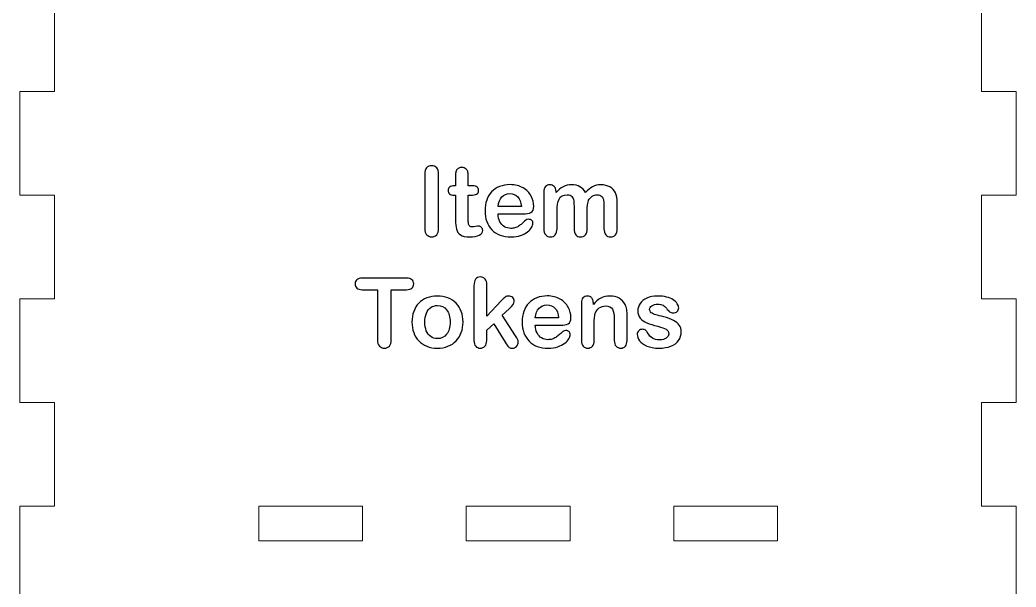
# Model space of a CAD drawing. Header units: inches. Extents: x -11.2 to 11.8, y -8.6 to 8.5.
# Drawn here: x 2.14 to 5.74, y -4.473 to -2.422 of the extents above; entities that cross this region are included whole.
import ezdxf

# ---------------------------------------------------------------- set-up
doc = ezdxf.new("R2010")
doc.units = ezdxf.units.IN
doc.header["$MEASUREMENT"] = 0
doc.layers.add('Tiny token holder', color=7, linetype='Continuous')

msp = doc.modelspace()

# ---------------------------------------------------------------- linework, layer by layer
at = {"layer": 'Tiny token holder', "color": 240, "lineweight": 9}
for points in [[(2.2652, -2.3055), (2.2652, -2.3055), (2.2652, -2.6805), (2.2652, -2.6805)], [(5.6152, -2.6805), (5.6152, -2.6805), (5.6152, -2.3055), (5.6152, -2.3055)], [(2.2652, -2.6805), (2.2652, -2.6805), (2.1402, -2.6805), (2.1402, -2.6805)], [(2.1402, -2.6805), (2.1402, -2.6805), (2.1402, -3.0555), (2.1402, -3.0555)], [(5.7402, -2.6805), (5.7402, -2.6805), (5.6152, -2.6805), (5.6152, -2.6805)], [(5.7402, -3.0555), (5.7402, -3.0555), (5.7402, -2.6805), (5.7402, -2.6805)], [(2.1402, -3.0555), (2.1402, -3.0555), (2.2652, -3.0555), (2.2652, -3.0555)], [(2.2652, -3.0555), (2.2652, -3.0555), (2.2652, -3.4305), (2.2652, -3.4305)], [(5.6152, -3.4305), (5.6152, -3.4305), (5.6152, -3.0555), (5.6152, -3.0555)], [(5.6152, -3.0555), (5.6152, -3.0555), (5.7402, -3.0555), (5.7402, -3.0555)], [(2.2652, -3.4305), (2.2652, -3.4305), (2.1402, -3.4305), (2.1402, -3.4305)], [(2.1402, -3.4305), (2.1402, -3.4305), (2.1402, -3.8055), (2.1402, -3.8055)], [(5.7402, -3.4305), (5.7402, -3.4305), (5.6152, -3.4305), (5.6152, -3.4305)], [(5.7402, -3.8055), (5.7402, -3.8055), (5.7402, -3.4305), (5.7402, -3.4305)], [(2.1402, -3.8055), (2.1402, -3.8055), (2.2652, -3.8055), (2.2652, -3.8055)], [(2.2652, -3.8055), (2.2652, -3.8055), (2.2652, -4.1805), (2.2652, -4.1805)], [(5.6152, -4.1805), (5.6152, -4.1805), (5.6152, -3.8055), (5.6152, -3.8055)], [(5.6152, -3.8055), (5.6152, -3.8055), (5.7402, -3.8055), (5.7402, -3.8055)], [(2.2652, -4.1805), (2.2652, -4.1805), (2.1402, -4.1805), (2.1402, -4.1805)], [(2.1402, -4.1805), (2.1402, -4.1805), (2.1402, -4.5555), (2.1402, -4.5555)], [(5.7402, -4.1805), (5.7402, -4.1805), (5.6152, -4.1805), (5.6152, -4.1805)], [(5.7402, -4.5555), (5.7402, -4.5555), (5.7402, -4.1805), (5.7402, -4.1805)]]:
    msp.add_open_spline(points, degree=3, dxfattribs=at)
at = {"layer": 'Tiny token holder', "color": 250}
for points, knots in [([(3.6029, -3.1754), (3.6029, -3.1754), (3.6029, -2.9793), (3.6029, -2.9793), (3.6029, -2.9793), (3.6029, -2.9691), (3.6053, -2.9615), (3.6099, -2.9564), (3.6099, -2.9564), (3.6145, -2.9513), (3.6206, -2.9488), (3.6279, -2.9488), (3.6279, -2.9488), (3.6355, -2.9488), (3.6416, -2.9513), (3.6463, -2.9563), (3.6463, -2.9563), (3.651, -2.9614), (3.6534, -2.969), (3.6534, -2.9793), (3.6534, -2.9793), (3.6534, -2.9793), (3.6534, -3.1754), (3.6534, -3.1754), (3.6534, -3.1754), (3.6534, -3.1857), (3.651, -3.1934), (3.6463, -3.1985), (3.6463, -3.1985), (3.6416, -3.2036), (3.6355, -3.2061), (3.6279, -3.2061), (3.6279, -3.2061), (3.6207, -3.2061), (3.6147, -3.2036), (3.61, -3.1984), (3.61, -3.1984), (3.6053, -3.1933), (3.6029, -3.1856), (3.6029, -3.1754)], [0, 0, 0, 0, 0.090909, 0.090909, 0.090909, 0.090909, 0.181818, 0.181818, 0.181818, 0.181818, 0.272727, 0.272727, 0.272727, 0.272727, 0.363636, 0.363636, 0.363636, 0.363636, 0.454545, 0.454545, 0.454545, 0.454545, 0.545455, 0.545455, 0.545455, 0.545455, 0.636364, 0.636364, 0.636364, 0.636364, 0.727273, 0.727273, 0.727273, 0.727273, 0.818182, 0.818182, 0.818182, 0.818182, 1, 1, 1, 1]), ([(3.7091, -3.0218), (3.7091, -3.0218), (3.7142, -3.0218), (3.7142, -3.0218), (3.7142, -3.0218), (3.7142, -3.0218), (3.7142, -2.9939), (3.7142, -2.9939), (3.7142, -2.9939), (3.7142, -2.9865), (3.7144, -2.9806), (3.7148, -2.9764), (3.7148, -2.9764), (3.7152, -2.9721), (3.7163, -2.9684), (3.7181, -2.9654), (3.7181, -2.9654), (3.7199, -2.9622), (3.7225, -2.9596), (3.7259, -2.9577), (3.7259, -2.9577), (3.7293, -2.9557), (3.7331, -2.9547), (3.7373, -2.9547), (3.7373, -2.9547), (3.7431, -2.9547), (3.7484, -2.9569), (3.7532, -2.9613), (3.7532, -2.9613), (3.7564, -2.9643), (3.7583, -2.9679), (3.7592, -2.9721), (3.7592, -2.9721), (3.7601, -2.9764), (3.7605, -2.9824), (3.7605, -2.9902), (3.7605, -2.9902), (3.7605, -2.9902), (3.7605, -3.0218), (3.7605, -3.0218), (3.7605, -3.0218), (3.7605, -3.0218), (3.7775, -3.0218), (3.7775, -3.0218), (3.7775, -3.0218), (3.784, -3.0218), (3.789, -3.0234), (3.7925, -3.0265), (3.7925, -3.0265), (3.7959, -3.0296), (3.7977, -3.0336), (3.7977, -3.0384), (3.7977, -3.0384), (3.7977, -3.0446), (3.7952, -3.049), (3.7903, -3.0515), (3.7903, -3.0515), (3.7853, -3.054), (3.7783, -3.0552), (3.7691, -3.0552), (3.7691, -3.0552), (3.7691, -3.0552), (3.7605, -3.0552), (3.7605, -3.0552), (3.7605, -3.0552), (3.7605, -3.0552), (3.7605, -3.1404), (3.7605, -3.1404), (3.7605, -3.1404), (3.7605, -3.1476), (3.7607, -3.1533), (3.7612, -3.1571), (3.7612, -3.1571), (3.7617, -3.161), (3.7631, -3.1642), (3.7653, -3.1667), (3.7653, -3.1667), (3.7675, -3.1691), (3.7711, -3.1703), (3.7761, -3.1703), (3.7761, -3.1703), (3.7788, -3.1703), (3.7825, -3.1698), (3.7871, -3.1689), (3.7871, -3.1689), (3.7918, -3.1679), (3.7954, -3.1674), (3.798, -3.1674), (3.798, -3.1674), (3.8017, -3.1674), (3.8051, -3.1689), (3.8081, -3.1719), (3.8081, -3.1719), (3.8111, -3.1749), (3.8126, -3.1786), (3.8126, -3.1831), (3.8126, -3.1831), (3.8126, -3.1905), (3.8085, -3.1962), (3.8004, -3.2002), (3.8004, -3.2002), (3.7922, -3.2041), (3.7805, -3.2061), (3.7652, -3.2061), (3.7652, -3.2061), (3.7507, -3.2061), (3.7398, -3.2037), (3.7324, -3.1988), (3.7324, -3.1988), (3.7249, -3.1939), (3.72, -3.1872), (3.7177, -3.1786), (3.7177, -3.1786), (3.7154, -3.17), (3.7142, -3.1585), (3.7142, -3.1442), (3.7142, -3.1442), (3.7142, -3.1442), (3.7142, -3.0552), (3.7142, -3.0552), (3.7142, -3.0552), (3.7142, -3.0552), (3.7081, -3.0552), (3.7081, -3.0552), (3.7081, -3.0552), (3.7014, -3.0552), (3.6963, -3.0536), (3.6928, -3.0504), (3.6928, -3.0504), (3.6893, -3.0473), (3.6876, -3.0433), (3.6876, -3.0384), (3.6876, -3.0384), (3.6876, -3.0336), (3.6894, -3.0296), (3.6931, -3.0265), (3.6931, -3.0265), (3.6968, -3.0234), (3.7021, -3.0218), (3.7091, -3.0218)], [0, 0, 0, 0, 0.027778, 0.027778, 0.027778, 0.027778, 0.055556, 0.055556, 0.055556, 0.055556, 0.083333, 0.083333, 0.083333, 0.083333, 0.111111, 0.111111, 0.111111, 0.111111, 0.138889, 0.138889, 0.138889, 0.138889, 0.166667, 0.166667, 0.166667, 0.166667, 0.194444, 0.194444, 0.194444, 0.194444, 0.222222, 0.222222, 0.222222, 0.222222, 0.25, 0.25, 0.25, 0.25, 0.277778, 0.277778, 0.277778, 0.277778, 0.305556, 0.305556, 0.305556, 0.305556, 0.333333, 0.333333, 0.333333, 0.333333, 0.361111, 0.361111, 0.361111, 0.361111, 0.388889, 0.388889, 0.388889, 0.388889, 0.416667, 0.416667, 0.416667, 0.416667, 0.444444, 0.444444, 0.444444, 0.444444, 0.472222, 0.472222, 0.472222, 0.472222, 0.5, 0.5, 0.5, 0.5, 0.527778, 0.527778, 0.527778, 0.527778, 0.555556, 0.555556, 0.555556, 0.555556, 0.583333, 0.583333, 0.583333, 0.583333, 0.611111, 0.611111, 0.611111, 0.611111, 0.638889, 0.638889, 0.638889, 0.638889, 0.666667, 0.666667, 0.666667, 0.666667, 0.694444, 0.694444, 0.694444, 0.694444, 0.722222, 0.722222, 0.722222, 0.722222, 0.75, 0.75, 0.75, 0.75, 0.777778, 0.777778, 0.777778, 0.777778, 0.805556, 0.805556, 0.805556, 0.805556, 0.833333, 0.833333, 0.833333, 0.833333, 0.861111, 0.861111, 0.861111, 0.861111, 0.888889, 0.888889, 0.888889, 0.888889, 0.916667, 0.916667, 0.916667, 0.916667, 0.944444, 0.944444, 0.944444, 0.944444, 1, 1, 1, 1]), ([(3.959, -3.1234), (3.959, -3.1234), (3.8683, -3.1234), (3.8683, -3.1234), (3.8683, -3.1234), (3.8684, -3.1339), (3.8705, -3.1432), (3.8746, -3.1512), (3.8746, -3.1512), (3.8788, -3.1593), (3.8843, -3.1653), (3.8911, -3.1694), (3.8911, -3.1694), (3.8979, -3.1735), (3.9055, -3.1755), (3.9138, -3.1755), (3.9138, -3.1755), (3.9193, -3.1755), (3.9244, -3.1749), (3.929, -3.1736), (3.929, -3.1736), (3.9336, -3.1723), (3.938, -3.1702), (3.9423, -3.1675), (3.9423, -3.1675), (3.9466, -3.1647), (3.9506, -3.1617), (3.9542, -3.1585), (3.9542, -3.1585), (3.9578, -3.1554), (3.9625, -3.1511), (3.9683, -3.1456), (3.9683, -3.1456), (3.9707, -3.1436), (3.974, -3.1425), (3.9784, -3.1425), (3.9784, -3.1425), (3.9832, -3.1425), (3.9871, -3.1439), (3.99, -3.1465), (3.99, -3.1465), (3.9929, -3.149), (3.9944, -3.1527), (3.9944, -3.1575), (3.9944, -3.1575), (3.9944, -3.1617), (3.9928, -3.1665), (3.9895, -3.1722), (3.9895, -3.1722), (3.9862, -3.1777), (3.9813, -3.1831), (3.9746, -3.1882), (3.9746, -3.1882), (3.968, -3.1934), (3.9597, -3.1977), (3.9497, -3.201), (3.9497, -3.201), (3.9397, -3.2044), (3.9281, -3.2061), (3.9152, -3.2061), (3.9152, -3.2061), (3.8854, -3.2061), (3.8622, -3.1976), (3.8457, -3.1806), (3.8457, -3.1806), (3.8292, -3.1636), (3.821, -3.1406), (3.821, -3.1115), (3.821, -3.1115), (3.821, -3.0979), (3.823, -3.0851), (3.8271, -3.0734), (3.8271, -3.0734), (3.8311, -3.0617), (3.8371, -3.0517), (3.8449, -3.0433), (3.8449, -3.0433), (3.8527, -3.0349), (3.8623, -3.0285), (3.8737, -3.024), (3.8737, -3.024), (3.8851, -3.0196), (3.8978, -3.0173), (3.9117, -3.0173), (3.9117, -3.0173), (3.9299, -3.0173), (3.9454, -3.0211), (3.9583, -3.0288), (3.9583, -3.0288), (3.9713, -3.0364), (3.981, -3.0463), (3.9875, -3.0584), (3.9875, -3.0584), (3.9939, -3.0706), (3.9972, -3.0829), (3.9972, -3.0955), (3.9972, -3.0955), (3.9972, -3.1071), (3.9938, -3.1147), (3.9871, -3.1182), (3.9871, -3.1182), (3.9805, -3.1216), (3.9711, -3.1234), (3.959, -3.1234)], [0, 0, 0, 0, 0.037037, 0.037037, 0.037037, 0.037037, 0.074074, 0.074074, 0.074074, 0.074074, 0.111111, 0.111111, 0.111111, 0.111111, 0.148148, 0.148148, 0.148148, 0.148148, 0.185185, 0.185185, 0.185185, 0.185185, 0.222222, 0.222222, 0.222222, 0.222222, 0.259259, 0.259259, 0.259259, 0.259259, 0.296296, 0.296296, 0.296296, 0.296296, 0.333333, 0.333333, 0.333333, 0.333333, 0.37037, 0.37037, 0.37037, 0.37037, 0.407407, 0.407407, 0.407407, 0.407407, 0.444444, 0.444444, 0.444444, 0.444444, 0.481481, 0.481481, 0.481481, 0.481481, 0.518519, 0.518519, 0.518519, 0.518519, 0.555556, 0.555556, 0.555556, 0.555556, 0.592593, 0.592593, 0.592593, 0.592593, 0.62963, 0.62963, 0.62963, 0.62963, 0.666667, 0.666667, 0.666667, 0.666667, 0.703704, 0.703704, 0.703704, 0.703704, 0.740741, 0.740741, 0.740741, 0.740741, 0.777778, 0.777778, 0.777778, 0.777778, 0.814815, 0.814815, 0.814815, 0.814815, 0.851852, 0.851852, 0.851852, 0.851852, 0.888889, 0.888889, 0.888889, 0.888889, 0.925926, 0.925926, 0.925926, 0.925926, 1, 1, 1, 1]), ([(4.1903, -3.1153), (4.1903, -3.1153), (4.1903, -3.1769), (4.1903, -3.1769), (4.1903, -3.1769), (4.1903, -3.1866), (4.1881, -3.1939), (4.1837, -3.1988), (4.1837, -3.1988), (4.1793, -3.2037), (4.1735, -3.2061), (4.1663, -3.2061), (4.1663, -3.2061), (4.1593, -3.2061), (4.1536, -3.2037), (4.1493, -3.1988), (4.1493, -3.1988), (4.1449, -3.1939), (4.1427, -3.1866), (4.1427, -3.1769), (4.1427, -3.1769), (4.1427, -3.1769), (4.1427, -3.1031), (4.1427, -3.1031), (4.1427, -3.1031), (4.1427, -3.0914), (4.1423, -3.0823), (4.1415, -3.0759), (4.1415, -3.0759), (4.1407, -3.0695), (4.1386, -3.0641), (4.1351, -3.06), (4.1351, -3.06), (4.1315, -3.0559), (4.126, -3.0538), (4.1184, -3.0538), (4.1184, -3.0538), (4.1032, -3.0538), (4.0932, -3.059), (4.0884, -3.0695), (4.0884, -3.0695), (4.0836, -3.0798), (4.0812, -3.0948), (4.0812, -3.1143), (4.0812, -3.1143), (4.0812, -3.1143), (4.0812, -3.1769), (4.0812, -3.1769), (4.0812, -3.1769), (4.0812, -3.1865), (4.079, -3.1938), (4.0746, -3.1988), (4.0746, -3.1988), (4.0703, -3.2037), (4.0645, -3.2061), (4.0574, -3.2061), (4.0574, -3.2061), (4.0504, -3.2061), (4.0447, -3.2037), (4.0402, -3.1988), (4.0402, -3.1988), (4.0358, -3.1938), (4.0335, -3.1865), (4.0335, -3.1769), (4.0335, -3.1769), (4.0335, -3.1769), (4.0335, -3.0443), (4.0335, -3.0443), (4.0335, -3.0443), (4.0335, -3.0356), (4.0355, -3.0289), (4.0395, -3.0244), (4.0395, -3.0244), (4.0435, -3.0199), (4.0488, -3.0176), (4.0554, -3.0176), (4.0554, -3.0176), (4.0617, -3.0176), (4.067, -3.0198), (4.0712, -3.024), (4.0712, -3.024), (4.0755, -3.0282), (4.0776, -3.0341), (4.0776, -3.0416), (4.0776, -3.0416), (4.0776, -3.0416), (4.0776, -3.046), (4.0776, -3.046), (4.0776, -3.046), (4.0856, -3.0364), (4.0943, -3.0293), (4.1034, -3.0248), (4.1034, -3.0248), (4.1126, -3.0203), (4.1228, -3.018), (4.134, -3.018), (4.134, -3.018), (4.1457, -3.018), (4.1556, -3.0203), (4.164, -3.0249), (4.164, -3.0249), (4.1724, -3.0296), (4.1793, -3.0366), (4.1847, -3.046), (4.1847, -3.046), (4.1925, -3.0365), (4.201, -3.0295), (4.2099, -3.0249), (4.2099, -3.0249), (4.2188, -3.0203), (4.2287, -3.018), (4.2396, -3.018), (4.2396, -3.018), (4.2523, -3.018), (4.2632, -3.0205), (4.2724, -3.0255), (4.2724, -3.0255), (4.2815, -3.0305), (4.2884, -3.0376), (4.2929, -3.0469), (4.2929, -3.0469), (4.2969, -3.0552), (4.2988, -3.0684), (4.2988, -3.0864), (4.2988, -3.0864), (4.2988, -3.0864), (4.2988, -3.1769), (4.2988, -3.1769), (4.2988, -3.1769), (4.2988, -3.1866), (4.2966, -3.1939), (4.2922, -3.1988), (4.2922, -3.1988), (4.2878, -3.2037), (4.282, -3.2061), (4.2748, -3.2061), (4.2748, -3.2061), (4.2678, -3.2061), (4.262, -3.2037), (4.2576, -3.1988), (4.2576, -3.1988), (4.2531, -3.1938), (4.2509, -3.1865), (4.2509, -3.1769), (4.2509, -3.1769), (4.2509, -3.1769), (4.2509, -3.099), (4.2509, -3.099), (4.2509, -3.099), (4.2509, -3.089), (4.2504, -3.081), (4.2496, -3.075), (4.2496, -3.075), (4.2487, -3.0691), (4.2464, -3.064), (4.2427, -3.0599), (4.2427, -3.0599), (4.239, -3.0558), (4.2333, -3.0538), (4.2257, -3.0538), (4.2257, -3.0538), (4.2196, -3.0538), (4.2138, -3.0556), (4.2083, -3.0593), (4.2083, -3.0593), (4.2028, -3.0629), (4.1985, -3.0677), (4.1954, -3.0739), (4.1954, -3.0739), (4.192, -3.0816), (4.1903, -3.0955), (4.1903, -3.1153)], [0, 0, 0, 0, 0.022727, 0.022727, 0.022727, 0.022727, 0.045455, 0.045455, 0.045455, 0.045455, 0.068182, 0.068182, 0.068182, 0.068182, 0.090909, 0.090909, 0.090909, 0.090909, 0.113636, 0.113636, 0.113636, 0.113636, 0.136364, 0.136364, 0.136364, 0.136364, 0.159091, 0.159091, 0.159091, 0.159091, 0.181818, 0.181818, 0.181818, 0.181818, 0.204545, 0.204545, 0.204545, 0.204545, 0.227273, 0.227273, 0.227273, 0.227273, 0.25, 0.25, 0.25, 0.25, 0.272727, 0.272727, 0.272727, 0.272727, 0.295455, 0.295455, 0.295455, 0.295455, 0.318182, 0.318182, 0.318182, 0.318182, 0.340909, 0.340909, 0.340909, 0.340909, 0.363636, 0.363636, 0.363636, 0.363636, 0.386364, 0.386364, 0.386364, 0.386364, 0.409091, 0.409091, 0.409091, 0.409091, 0.431818, 0.431818, 0.431818, 0.431818, 0.454545, 0.454545, 0.454545, 0.454545, 0.477273, 0.477273, 0.477273, 0.477273, 0.5, 0.5, 0.5, 0.5, 0.522727, 0.522727, 0.522727, 0.522727, 0.545455, 0.545455, 0.545455, 0.545455, 0.568182, 0.568182, 0.568182, 0.568182, 0.590909, 0.590909, 0.590909, 0.590909, 0.613636, 0.613636, 0.613636, 0.613636, 0.636364, 0.636364, 0.636364, 0.636364, 0.659091, 0.659091, 0.659091, 0.659091, 0.681818, 0.681818, 0.681818, 0.681818, 0.704545, 0.704545, 0.704545, 0.704545, 0.727273, 0.727273, 0.727273, 0.727273, 0.75, 0.75, 0.75, 0.75, 0.772727, 0.772727, 0.772727, 0.772727, 0.795455, 0.795455, 0.795455, 0.795455, 0.818182, 0.818182, 0.818182, 0.818182, 0.840909, 0.840909, 0.840909, 0.840909, 0.863636, 0.863636, 0.863636, 0.863636, 0.886364, 0.886364, 0.886364, 0.886364, 0.909091, 0.909091, 0.909091, 0.909091, 0.931818, 0.931818, 0.931818, 0.931818, 0.954545, 0.954545, 0.954545, 0.954545, 1, 1, 1, 1]), ([(3.8683, -3.0969), (3.8683, -3.0969), (3.9523, -3.0969), (3.9523, -3.0969), (3.9523, -3.0969), (3.9512, -3.0811), (3.9469, -3.0693), (3.9395, -3.0614), (3.9395, -3.0614), (3.9321, -3.0536), (3.9223, -3.0496), (3.9102, -3.0496), (3.9102, -3.0496), (3.8986, -3.0496), (3.8892, -3.0536), (3.8818, -3.0616), (3.8818, -3.0616), (3.8744, -3.0696), (3.8698, -3.0813), (3.8683, -3.0969)], [0, 0, 0, 0, 0.166667, 0.166667, 0.166667, 0.166667, 0.333333, 0.333333, 0.333333, 0.333333, 0.5, 0.5, 0.5, 0.5, 0.666667, 0.666667, 0.666667, 0.666667, 1, 1, 1, 1]), ([(3.5374, -3.3972), (3.5374, -3.3972), (3.4824, -3.3972), (3.4824, -3.3972), (3.4824, -3.3972), (3.4824, -3.3972), (3.4824, -3.5779), (3.4824, -3.5779), (3.4824, -3.5779), (3.4824, -3.5883), (3.4801, -3.596), (3.4754, -3.601), (3.4754, -3.601), (3.4708, -3.6061), (3.4647, -3.6086), (3.4574, -3.6086), (3.4574, -3.6086), (3.4499, -3.6086), (3.4438, -3.606), (3.4391, -3.6009), (3.4391, -3.6009), (3.4344, -3.5958), (3.432, -3.5882), (3.432, -3.5779), (3.432, -3.5779), (3.432, -3.5779), (3.432, -3.3972), (3.432, -3.3972), (3.432, -3.3972), (3.432, -3.3972), (3.377, -3.3972), (3.377, -3.3972), (3.377, -3.3972), (3.3684, -3.3972), (3.362, -3.3952), (3.3578, -3.3915), (3.3578, -3.3915), (3.3536, -3.3876), (3.3515, -3.3826), (3.3515, -3.3763), (3.3515, -3.3763), (3.3515, -3.3699), (3.3537, -3.3648), (3.358, -3.361), (3.358, -3.361), (3.3624, -3.3573), (3.3687, -3.3554), (3.377, -3.3554), (3.377, -3.3554), (3.377, -3.3554), (3.5374, -3.3554), (3.5374, -3.3554), (3.5374, -3.3554), (3.5462, -3.3554), (3.5526, -3.3573), (3.5569, -3.3612), (3.5569, -3.3612), (3.5611, -3.3651), (3.5633, -3.3701), (3.5633, -3.3763), (3.5633, -3.3763), (3.5633, -3.3826), (3.5611, -3.3876), (3.5568, -3.3915), (3.5568, -3.3915), (3.5525, -3.3952), (3.5461, -3.3972), (3.5374, -3.3972)], [0, 0, 0, 0, 0.055556, 0.055556, 0.055556, 0.055556, 0.111111, 0.111111, 0.111111, 0.111111, 0.166667, 0.166667, 0.166667, 0.166667, 0.222222, 0.222222, 0.222222, 0.222222, 0.277778, 0.277778, 0.277778, 0.277778, 0.333333, 0.333333, 0.333333, 0.333333, 0.388889, 0.388889, 0.388889, 0.388889, 0.444444, 0.444444, 0.444444, 0.444444, 0.5, 0.5, 0.5, 0.5, 0.555556, 0.555556, 0.555556, 0.555556, 0.611111, 0.611111, 0.611111, 0.611111, 0.666667, 0.666667, 0.666667, 0.666667, 0.722222, 0.722222, 0.722222, 0.722222, 0.777778, 0.777778, 0.777778, 0.777778, 0.833333, 0.833333, 0.833333, 0.833333, 0.888889, 0.888889, 0.888889, 0.888889, 1, 1, 1, 1]), ([(3.8935, -3.5874), (3.8935, -3.5874), (3.8525, -3.5203), (3.8525, -3.5203), (3.8525, -3.5203), (3.8525, -3.5203), (3.8274, -3.544), (3.8274, -3.544), (3.8274, -3.544), (3.8274, -3.544), (3.8274, -3.5808), (3.8274, -3.5808), (3.8274, -3.5808), (3.8274, -3.5897), (3.825, -3.5966), (3.8203, -3.6014), (3.8203, -3.6014), (3.8156, -3.6062), (3.8102, -3.6086), (3.8041, -3.6086), (3.8041, -3.6086), (3.797, -3.6086), (3.7913, -3.6062), (3.7873, -3.6015), (3.7873, -3.6015), (3.7832, -3.5967), (3.7811, -3.5897), (3.7811, -3.5804), (3.7811, -3.5804), (3.7811, -3.5804), (3.7811, -3.3828), (3.7811, -3.3828), (3.7811, -3.3828), (3.7811, -3.3725), (3.7831, -3.3647), (3.7871, -3.3593), (3.7871, -3.3593), (3.791, -3.3539), (3.7967, -3.3512), (3.8041, -3.3512), (3.8041, -3.3512), (3.8112, -3.3512), (3.8169, -3.3537), (3.8211, -3.3586), (3.8211, -3.3586), (3.8253, -3.3634), (3.8274, -3.3706), (3.8274, -3.3801), (3.8274, -3.3801), (3.8274, -3.3801), (3.8274, -3.4924), (3.8274, -3.4924), (3.8274, -3.4924), (3.8274, -3.4924), (3.8795, -3.4378), (3.8795, -3.4378), (3.8795, -3.4378), (3.886, -3.4309), (3.8909, -3.4263), (3.8943, -3.4238), (3.8943, -3.4238), (3.8977, -3.4213), (3.9018, -3.4201), (3.9067, -3.4201), (3.9067, -3.4201), (3.9125, -3.4201), (3.9173, -3.422), (3.9211, -3.4256), (3.9211, -3.4256), (3.925, -3.4293), (3.9269, -3.4339), (3.9269, -3.4395), (3.9269, -3.4395), (3.9269, -3.4462), (3.9206, -3.4553), (3.9081, -3.4666), (3.9081, -3.4666), (3.9081, -3.4666), (3.8834, -3.4892), (3.8834, -3.4892), (3.8834, -3.4892), (3.8834, -3.4892), (3.931, -3.5639), (3.931, -3.5639), (3.931, -3.5639), (3.9345, -3.5695), (3.937, -3.5737), (3.9385, -3.5766), (3.9385, -3.5766), (3.9401, -3.5795), (3.9408, -3.5822), (3.9408, -3.5848), (3.9408, -3.5848), (3.9408, -3.5922), (3.9388, -3.598), (3.9348, -3.6022), (3.9348, -3.6022), (3.9308, -3.6064), (3.9254, -3.6086), (3.9189, -3.6086), (3.9189, -3.6086), (3.9132, -3.6086), (3.9089, -3.6071), (3.9059, -3.604), (3.9059, -3.604), (3.9028, -3.6009), (3.8987, -3.5954), (3.8935, -3.5874)], [0, 0, 0, 0, 0.035714, 0.035714, 0.035714, 0.035714, 0.071429, 0.071429, 0.071429, 0.071429, 0.107143, 0.107143, 0.107143, 0.107143, 0.142857, 0.142857, 0.142857, 0.142857, 0.178571, 0.178571, 0.178571, 0.178571, 0.214286, 0.214286, 0.214286, 0.214286, 0.25, 0.25, 0.25, 0.25, 0.285714, 0.285714, 0.285714, 0.285714, 0.321429, 0.321429, 0.321429, 0.321429, 0.357143, 0.357143, 0.357143, 0.357143, 0.392857, 0.392857, 0.392857, 0.392857, 0.428571, 0.428571, 0.428571, 0.428571, 0.464286, 0.464286, 0.464286, 0.464286, 0.5, 0.5, 0.5, 0.5, 0.535714, 0.535714, 0.535714, 0.535714, 0.571429, 0.571429, 0.571429, 0.571429, 0.607143, 0.607143, 0.607143, 0.607143, 0.642857, 0.642857, 0.642857, 0.642857, 0.678571, 0.678571, 0.678571, 0.678571, 0.714286, 0.714286, 0.714286, 0.714286, 0.75, 0.75, 0.75, 0.75, 0.785714, 0.785714, 0.785714, 0.785714, 0.821429, 0.821429, 0.821429, 0.821429, 0.857143, 0.857143, 0.857143, 0.857143, 0.892857, 0.892857, 0.892857, 0.892857, 0.928571, 0.928571, 0.928571, 0.928571, 1, 1, 1, 1]), ([(4.0934, -3.5258), (4.0934, -3.5258), (4.0026, -3.5258), (4.0026, -3.5258), (4.0026, -3.5258), (4.0028, -3.5364), (4.0049, -3.5456), (4.009, -3.5537), (4.009, -3.5537), (4.0131, -3.5618), (4.0186, -3.5678), (4.0255, -3.5718), (4.0255, -3.5718), (4.0323, -3.576), (4.0399, -3.578), (4.0481, -3.578), (4.0481, -3.578), (4.0537, -3.578), (4.0588, -3.5773), (4.0633, -3.576), (4.0633, -3.576), (4.068, -3.5747), (4.0724, -3.5727), (4.0767, -3.5699), (4.0767, -3.5699), (4.081, -3.5671), (4.0849, -3.5642), (4.0885, -3.561), (4.0885, -3.561), (4.0922, -3.5578), (4.0969, -3.5535), (4.1027, -3.5481), (4.1027, -3.5481), (4.1051, -3.546), (4.1084, -3.545), (4.1128, -3.545), (4.1128, -3.545), (4.1176, -3.545), (4.1215, -3.5463), (4.1244, -3.5489), (4.1244, -3.5489), (4.1273, -3.5515), (4.1288, -3.5552), (4.1288, -3.56), (4.1288, -3.56), (4.1288, -3.5641), (4.1271, -3.569), (4.1239, -3.5746), (4.1239, -3.5746), (4.1206, -3.5802), (4.1157, -3.5856), (4.109, -3.5907), (4.109, -3.5907), (4.1024, -3.5958), (4.0941, -3.6001), (4.0841, -3.6035), (4.0841, -3.6035), (4.0741, -3.6069), (4.0625, -3.6086), (4.0495, -3.6086), (4.0495, -3.6086), (4.0197, -3.6086), (3.9966, -3.6001), (3.9801, -3.5831), (3.9801, -3.5831), (3.9636, -3.5661), (3.9554, -3.5431), (3.9554, -3.514), (3.9554, -3.514), (3.9554, -3.5003), (3.9574, -3.4876), (3.9614, -3.4759), (3.9614, -3.4759), (3.9655, -3.4641), (3.9715, -3.4541), (3.9792, -3.4457), (3.9792, -3.4457), (3.9871, -3.4374), (3.9967, -3.4309), (4.0081, -3.4265), (4.0081, -3.4265), (4.0195, -3.422), (4.0322, -3.4198), (4.0461, -3.4198), (4.0461, -3.4198), (4.0643, -3.4198), (4.0798, -3.4236), (4.0927, -3.4312), (4.0927, -3.4312), (4.1057, -3.4389), (4.1154, -3.4487), (4.1219, -3.4609), (4.1219, -3.4609), (4.1283, -3.473), (4.1315, -3.4854), (4.1315, -3.4979), (4.1315, -3.4979), (4.1315, -3.5096), (4.1282, -3.5172), (4.1215, -3.5207), (4.1215, -3.5207), (4.1149, -3.5241), (4.1055, -3.5258), (4.0934, -3.5258)], [0, 0, 0, 0, 0.037037, 0.037037, 0.037037, 0.037037, 0.074074, 0.074074, 0.074074, 0.074074, 0.111111, 0.111111, 0.111111, 0.111111, 0.148148, 0.148148, 0.148148, 0.148148, 0.185185, 0.185185, 0.185185, 0.185185, 0.222222, 0.222222, 0.222222, 0.222222, 0.259259, 0.259259, 0.259259, 0.259259, 0.296296, 0.296296, 0.296296, 0.296296, 0.333333, 0.333333, 0.333333, 0.333333, 0.37037, 0.37037, 0.37037, 0.37037, 0.407407, 0.407407, 0.407407, 0.407407, 0.444444, 0.444444, 0.444444, 0.444444, 0.481481, 0.481481, 0.481481, 0.481481, 0.518519, 0.518519, 0.518519, 0.518519, 0.555556, 0.555556, 0.555556, 0.555556, 0.592593, 0.592593, 0.592593, 0.592593, 0.62963, 0.62963, 0.62963, 0.62963, 0.666667, 0.666667, 0.666667, 0.666667, 0.703704, 0.703704, 0.703704, 0.703704, 0.740741, 0.740741, 0.740741, 0.740741, 0.777778, 0.777778, 0.777778, 0.777778, 0.814815, 0.814815, 0.814815, 0.814815, 0.851852, 0.851852, 0.851852, 0.851852, 0.888889, 0.888889, 0.888889, 0.888889, 0.925926, 0.925926, 0.925926, 0.925926, 1, 1, 1, 1]), ([(3.7415, -3.5144), (3.7415, -3.5283), (3.7393, -3.5409), (3.7351, -3.5526), (3.7351, -3.5526), (3.7307, -3.5642), (3.7245, -3.5743), (3.7163, -3.5826), (3.7163, -3.5826), (3.7082, -3.591), (3.6984, -3.5974), (3.6871, -3.6019), (3.6871, -3.6019), (3.6758, -3.6063), (3.6631, -3.6086), (3.6489, -3.6086), (3.6489, -3.6086), (3.6348, -3.6086), (3.6222, -3.6063), (3.611, -3.6018), (3.611, -3.6018), (3.5998, -3.5973), (3.5901, -3.5908), (3.5819, -3.5823), (3.5819, -3.5823), (3.5737, -3.5739), (3.5674, -3.564), (3.5632, -3.5525), (3.5632, -3.5525), (3.559, -3.5409), (3.5568, -3.5283), (3.5568, -3.5143), (3.5568, -3.5143), (3.5568, -3.5003), (3.559, -3.4874), (3.5633, -3.4758), (3.5633, -3.4758), (3.5676, -3.4641), (3.5738, -3.4542), (3.5818, -3.4459), (3.5818, -3.4459), (3.5899, -3.4377), (3.5996, -3.4313), (3.611, -3.4268), (3.611, -3.4268), (3.6224, -3.4224), (3.6351, -3.4201), (3.6489, -3.4201), (3.6489, -3.4201), (3.663, -3.4201), (3.6757, -3.4224), (3.6871, -3.4269), (3.6871, -3.4269), (3.6985, -3.4314), (3.7083, -3.4379), (3.7165, -3.4463), (3.7165, -3.4463), (3.7247, -3.4546), (3.7309, -3.4646), (3.7351, -3.4762), (3.7351, -3.4762), (3.7393, -3.4877), (3.7415, -3.5005), (3.7415, -3.5144)], [0, 0, 0, 0, 0.058824, 0.058824, 0.058824, 0.058824, 0.117647, 0.117647, 0.117647, 0.117647, 0.176471, 0.176471, 0.176471, 0.176471, 0.235294, 0.235294, 0.235294, 0.235294, 0.294118, 0.294118, 0.294118, 0.294118, 0.352941, 0.352941, 0.352941, 0.352941, 0.411765, 0.411765, 0.411765, 0.411765, 0.470588, 0.470588, 0.470588, 0.470588, 0.529412, 0.529412, 0.529412, 0.529412, 0.588235, 0.588235, 0.588235, 0.588235, 0.647059, 0.647059, 0.647059, 0.647059, 0.705882, 0.705882, 0.705882, 0.705882, 0.764706, 0.764706, 0.764706, 0.764706, 0.823529, 0.823529, 0.823529, 0.823529, 0.882353, 0.882353, 0.882353, 0.882353, 1, 1, 1, 1]), ([(3.6949, -3.5144), (3.6949, -3.4955), (3.6907, -3.4808), (3.6824, -3.4703), (3.6824, -3.4703), (3.6741, -3.4598), (3.663, -3.4545), (3.6489, -3.4545), (3.6489, -3.4545), (3.6398, -3.4545), (3.6319, -3.4568), (3.625, -3.4615), (3.625, -3.4615), (3.6181, -3.4662), (3.6128, -3.4732), (3.6091, -3.4824), (3.6091, -3.4824), (3.6053, -3.4915), (3.6034, -3.5022), (3.6034, -3.5144), (3.6034, -3.5144), (3.6034, -3.5265), (3.6053, -3.5371), (3.6089, -3.5462), (3.6089, -3.5462), (3.6126, -3.5552), (3.6179, -3.5622), (3.6247, -3.567), (3.6247, -3.567), (3.6315, -3.5718), (3.6397, -3.5742), (3.6489, -3.5742), (3.6489, -3.5742), (3.663, -3.5742), (3.6741, -3.5689), (3.6824, -3.5583), (3.6824, -3.5583), (3.6907, -3.5477), (3.6949, -3.5331), (3.6949, -3.5144)], [0, 0, 0, 0, 0.090909, 0.090909, 0.090909, 0.090909, 0.181818, 0.181818, 0.181818, 0.181818, 0.272727, 0.272727, 0.272727, 0.272727, 0.363636, 0.363636, 0.363636, 0.363636, 0.454545, 0.454545, 0.454545, 0.454545, 0.545455, 0.545455, 0.545455, 0.545455, 0.636364, 0.636364, 0.636364, 0.636364, 0.727273, 0.727273, 0.727273, 0.727273, 0.818182, 0.818182, 0.818182, 0.818182, 1, 1, 1, 1]), ([(4.0026, -3.4994), (4.0026, -3.4994), (4.0867, -3.4994), (4.0867, -3.4994), (4.0867, -3.4994), (4.0856, -3.4836), (4.0813, -3.4717), (4.0739, -3.4639), (4.0739, -3.4639), (4.0665, -3.456), (4.0567, -3.4521), (4.0446, -3.4521), (4.0446, -3.4521), (4.033, -3.4521), (4.0236, -3.4561), (4.0162, -3.464), (4.0162, -3.464), (4.0087, -3.472), (4.0042, -3.4838), (4.0026, -3.4994)], [0, 0, 0, 0, 0.166667, 0.166667, 0.166667, 0.166667, 0.333333, 0.333333, 0.333333, 0.333333, 0.5, 0.5, 0.5, 0.5, 0.666667, 0.666667, 0.666667, 0.666667, 1, 1, 1, 1]), ([(4.2126, -3.4457), (4.2126, -3.4457), (4.2126, -3.4513), (4.2126, -3.4513), (4.2126, -3.4513), (4.2208, -3.4406), (4.2297, -3.4327), (4.2394, -3.4276), (4.2394, -3.4276), (4.2491, -3.4226), (4.2602, -3.4201), (4.2728, -3.4201), (4.2728, -3.4201), (4.285, -3.4201), (4.2959, -3.4228), (4.3056, -3.4281), (4.3056, -3.4281), (4.3152, -3.4334), (4.3224, -3.4409), (4.3272, -3.4506), (4.3272, -3.4506), (4.3302, -3.4563), (4.3322, -3.4624), (4.3331, -3.469), (4.3331, -3.469), (4.334, -3.4756), (4.3345, -3.4839), (4.3345, -3.4941), (4.3345, -3.4941), (4.3345, -3.4941), (4.3345, -3.5804), (4.3345, -3.5804), (4.3345, -3.5804), (4.3345, -3.5897), (4.3323, -3.5967), (4.3281, -3.6015), (4.3281, -3.6015), (4.3239, -3.6062), (4.3183, -3.6086), (4.3115, -3.6086), (4.3115, -3.6086), (4.3046, -3.6086), (4.299, -3.6061), (4.2946, -3.6013), (4.2946, -3.6013), (4.2904, -3.5964), (4.2882, -3.5895), (4.2882, -3.5804), (4.2882, -3.5804), (4.2882, -3.5804), (4.2882, -3.5031), (4.2882, -3.5031), (4.2882, -3.5031), (4.2882, -3.4879), (4.2861, -3.4761), (4.2818, -3.468), (4.2818, -3.468), (4.2776, -3.46), (4.2691, -3.4559), (4.2564, -3.4559), (4.2564, -3.4559), (4.2482, -3.4559), (4.2407, -3.4584), (4.2338, -3.4633), (4.2338, -3.4633), (4.2271, -3.4682), (4.2221, -3.475), (4.219, -3.4836), (4.219, -3.4836), (4.2167, -3.4905), (4.2155, -3.5034), (4.2155, -3.5223), (4.2155, -3.5223), (4.2155, -3.5223), (4.2155, -3.5804), (4.2155, -3.5804), (4.2155, -3.5804), (4.2155, -3.5898), (4.2133, -3.5968), (4.209, -3.6015), (4.209, -3.6015), (4.2046, -3.6062), (4.199, -3.6086), (4.1922, -3.6086), (4.1922, -3.6086), (4.1855, -3.6086), (4.18, -3.6061), (4.1757, -3.6013), (4.1757, -3.6013), (4.1714, -3.5964), (4.1693, -3.5895), (4.1693, -3.5804), (4.1693, -3.5804), (4.1693, -3.5804), (4.1693, -3.4464), (4.1693, -3.4464), (4.1693, -3.4464), (4.1693, -3.4376), (4.1712, -3.431), (4.175, -3.4267), (4.175, -3.4267), (4.1789, -3.4223), (4.1841, -3.4201), (4.1908, -3.4201), (4.1908, -3.4201), (4.1948, -3.4201), (4.1986, -3.4211), (4.2018, -3.423), (4.2018, -3.423), (4.2051, -3.4249), (4.2077, -3.4278), (4.2097, -3.4316), (4.2097, -3.4316), (4.2116, -3.4355), (4.2126, -3.4402), (4.2126, -3.4457)], [0, 0, 0, 0, 0.033333, 0.033333, 0.033333, 0.033333, 0.066667, 0.066667, 0.066667, 0.066667, 0.1, 0.1, 0.1, 0.1, 0.133333, 0.133333, 0.133333, 0.133333, 0.166667, 0.166667, 0.166667, 0.166667, 0.2, 0.2, 0.2, 0.2, 0.233333, 0.233333, 0.233333, 0.233333, 0.266667, 0.266667, 0.266667, 0.266667, 0.3, 0.3, 0.3, 0.3, 0.333333, 0.333333, 0.333333, 0.333333, 0.366667, 0.366667, 0.366667, 0.366667, 0.4, 0.4, 0.4, 0.4, 0.433333, 0.433333, 0.433333, 0.433333, 0.466667, 0.466667, 0.466667, 0.466667, 0.5, 0.5, 0.5, 0.5, 0.533333, 0.533333, 0.533333, 0.533333, 0.566667, 0.566667, 0.566667, 0.566667, 0.6, 0.6, 0.6, 0.6, 0.633333, 0.633333, 0.633333, 0.633333, 0.666667, 0.666667, 0.666667, 0.666667, 0.7, 0.7, 0.7, 0.7, 0.733333, 0.733333, 0.733333, 0.733333, 0.766667, 0.766667, 0.766667, 0.766667, 0.8, 0.8, 0.8, 0.8, 0.833333, 0.833333, 0.833333, 0.833333, 0.866667, 0.866667, 0.866667, 0.866667, 0.9, 0.9, 0.9, 0.9, 0.933333, 0.933333, 0.933333, 0.933333, 1, 1, 1, 1]), ([(4.5299, -3.5481), (4.5299, -3.5608), (4.5268, -3.5718), (4.5206, -3.5809), (4.5206, -3.5809), (4.5144, -3.59), (4.5051, -3.5969), (4.493, -3.6016), (4.493, -3.6016), (4.4808, -3.6063), (4.466, -3.6086), (4.4486, -3.6086), (4.4486, -3.6086), (4.4319, -3.6086), (4.4177, -3.606), (4.4058, -3.6009), (4.4058, -3.6009), (4.3939, -3.5959), (4.3852, -3.5895), (4.3795, -3.5819), (4.3795, -3.5819), (4.3739, -3.5743), (4.371, -3.5666), (4.371, -3.5589), (4.371, -3.5589), (4.371, -3.5538), (4.3728, -3.5495), (4.3765, -3.5459), (4.3765, -3.5459), (4.3801, -3.5422), (4.3847, -3.5404), (4.3902, -3.5404), (4.3902, -3.5404), (4.3951, -3.5404), (4.3988, -3.5416), (4.4014, -3.544), (4.4014, -3.544), (4.404, -3.5464), (4.4065, -3.5497), (4.4089, -3.554), (4.4089, -3.554), (4.4136, -3.5623), (4.4193, -3.5685), (4.4259, -3.5725), (4.4259, -3.5725), (4.4325, -3.5766), (4.4416, -3.5787), (4.453, -3.5787), (4.453, -3.5787), (4.4623, -3.5787), (4.4699, -3.5766), (4.4758, -3.5725), (4.4758, -3.5725), (4.4817, -3.5684), (4.4847, -3.5636), (4.4847, -3.5583), (4.4847, -3.5583), (4.4847, -3.5501), (4.4816, -3.5442), (4.4755, -3.5404), (4.4755, -3.5404), (4.4693, -3.5367), (4.4591, -3.5331), (4.445, -3.5297), (4.445, -3.5297), (4.429, -3.5258), (4.4161, -3.5216), (4.406, -3.5172), (4.406, -3.5172), (4.3961, -3.5129), (4.3881, -3.5071), (4.382, -3.5), (4.382, -3.5), (4.3761, -3.4928), (4.3731, -3.484), (4.3731, -3.4737), (4.3731, -3.4737), (4.3731, -3.4643), (4.3758, -3.4556), (4.3814, -3.4473), (4.3814, -3.4473), (4.3869, -3.439), (4.3951, -3.4324), (4.4059, -3.4275), (4.4059, -3.4275), (4.4167, -3.4226), (4.4297, -3.4201), (4.445, -3.4201), (4.445, -3.4201), (4.457, -3.4201), (4.4678, -3.4213), (4.4773, -3.4238), (4.4773, -3.4238), (4.4869, -3.4263), (4.4949, -3.4297), (4.5013, -3.4338), (4.5013, -3.4338), (4.5077, -3.4381), (4.5126, -3.4427), (4.5159, -3.4478), (4.5159, -3.4478), (4.5192, -3.4529), (4.5209, -3.4578), (4.5209, -3.4628), (4.5209, -3.4628), (4.5209, -3.468), (4.5191, -3.4724), (4.5155, -3.4758), (4.5155, -3.4758), (4.512, -3.4792), (4.5069, -3.4809), (4.5003, -3.4809), (4.5003, -3.4809), (4.4956, -3.4809), (4.4915, -3.4796), (4.4882, -3.4768), (4.4882, -3.4768), (4.4849, -3.4741), (4.481, -3.4701), (4.4767, -3.4646), (4.4767, -3.4646), (4.4732, -3.4601), (4.4691, -3.4564), (4.4643, -3.4537), (4.4643, -3.4537), (4.4596, -3.451), (4.4532, -3.4497), (4.445, -3.4497), (4.445, -3.4497), (4.4366, -3.4497), (4.4297, -3.4515), (4.4241, -3.455), (4.4241, -3.455), (4.4186, -3.4586), (4.4158, -3.4631), (4.4158, -3.4684), (4.4158, -3.4684), (4.4158, -3.4733), (4.4179, -3.4772), (4.4219, -3.4803), (4.4219, -3.4803), (4.426, -3.4835), (4.4315, -3.4861), (4.4384, -3.4881), (4.4384, -3.4881), (4.4453, -3.4901), (4.4548, -3.4926), (4.4669, -3.4956), (4.4669, -3.4956), (4.4813, -3.499), (4.493, -3.5033), (4.5021, -3.5081), (4.5021, -3.5081), (4.5112, -3.513), (4.5181, -3.5187), (4.5228, -3.5254), (4.5228, -3.5254), (4.5275, -3.532), (4.5299, -3.5396), (4.5299, -3.5481)], [0, 0, 0, 0, 0.02439, 0.02439, 0.02439, 0.02439, 0.04878, 0.04878, 0.04878, 0.04878, 0.073171, 0.073171, 0.073171, 0.073171, 0.097561, 0.097561, 0.097561, 0.097561, 0.121951, 0.121951, 0.121951, 0.121951, 0.146341, 0.146341, 0.146341, 0.146341, 0.170732, 0.170732, 0.170732, 0.170732, 0.195122, 0.195122, 0.195122, 0.195122, 0.219512, 0.219512, 0.219512, 0.219512, 0.243902, 0.243902, 0.243902, 0.243902, 0.268293, 0.268293, 0.268293, 0.268293, 0.292683, 0.292683, 0.292683, 0.292683, 0.317073, 0.317073, 0.317073, 0.317073, 0.341463, 0.341463, 0.341463, 0.341463, 0.365854, 0.365854, 0.365854, 0.365854, 0.390244, 0.390244, 0.390244, 0.390244, 0.414634, 0.414634, 0.414634, 0.414634, 0.439024, 0.439024, 0.439024, 0.439024, 0.463415, 0.463415, 0.463415, 0.463415, 0.487805, 0.487805, 0.487805, 0.487805, 0.512195, 0.512195, 0.512195, 0.512195, 0.536585, 0.536585, 0.536585, 0.536585, 0.560976, 0.560976, 0.560976, 0.560976, 0.585366, 0.585366, 0.585366, 0.585366, 0.609756, 0.609756, 0.609756, 0.609756, 0.634146, 0.634146, 0.634146, 0.634146, 0.658537, 0.658537, 0.658537, 0.658537, 0.682927, 0.682927, 0.682927, 0.682927, 0.707317, 0.707317, 0.707317, 0.707317, 0.731707, 0.731707, 0.731707, 0.731707, 0.756098, 0.756098, 0.756098, 0.756098, 0.780488, 0.780488, 0.780488, 0.780488, 0.804878, 0.804878, 0.804878, 0.804878, 0.829268, 0.829268, 0.829268, 0.829268, 0.853659, 0.853659, 0.853659, 0.853659, 0.878049, 0.878049, 0.878049, 0.878049, 0.902439, 0.902439, 0.902439, 0.902439, 0.926829, 0.926829, 0.926829, 0.926829, 0.95122, 0.95122, 0.95122, 0.95122, 1, 1, 1, 1])]:
    msp.add_open_spline(points, degree=3, knots=knots, dxfattribs=at)
at = {"layer": 'Tiny token holder', "color": 240, "lineweight": 9}
for points in [[(3.3782, -4.1805), (3.3782, -4.1805), (3.3782, -4.3055), (3.3782, -4.3055), (3.3782, -4.3055), (3.3782, -4.3055), (3.0032, -4.3055), (3.0032, -4.3055), (3.0032, -4.3055), (3.0032, -4.3055), (3.0032, -4.1805), (3.0032, -4.1805), (3.0032, -4.1805), (3.0032, -4.1805), (3.3782, -4.1805), (3.3782, -4.1805)], [(4.1282, -4.1805), (4.1282, -4.1805), (3.7532, -4.1805), (3.7532, -4.1805), (3.7532, -4.1805), (3.7532, -4.1805), (3.7532, -4.3055), (3.7532, -4.3055), (3.7532, -4.3055), (3.7532, -4.3055), (4.1282, -4.3055), (4.1282, -4.3055), (4.1282, -4.3055), (4.1282, -4.3055), (4.1282, -4.1805), (4.1282, -4.1805)], [(4.8782, -4.3055), (4.8782, -4.3055), (4.8782, -4.1805), (4.8782, -4.1805), (4.8782, -4.1805), (4.8782, -4.1805), (4.5032, -4.1805), (4.5032, -4.1805), (4.5032, -4.1805), (4.5032, -4.1805), (4.5032, -4.3055), (4.5032, -4.3055), (4.5032, -4.3055), (4.5032, -4.3055), (4.8782, -4.3055), (4.8782, -4.3055)]]:
    msp.add_open_spline(points, degree=3, knots=[0, 0, 0, 0, 0.2, 0.2, 0.2, 0.2, 0.4, 0.4, 0.4, 0.4, 0.6, 0.6, 0.6, 0.6, 1, 1, 1, 1], dxfattribs=at)

doc.saveas('drawing.dxf')
